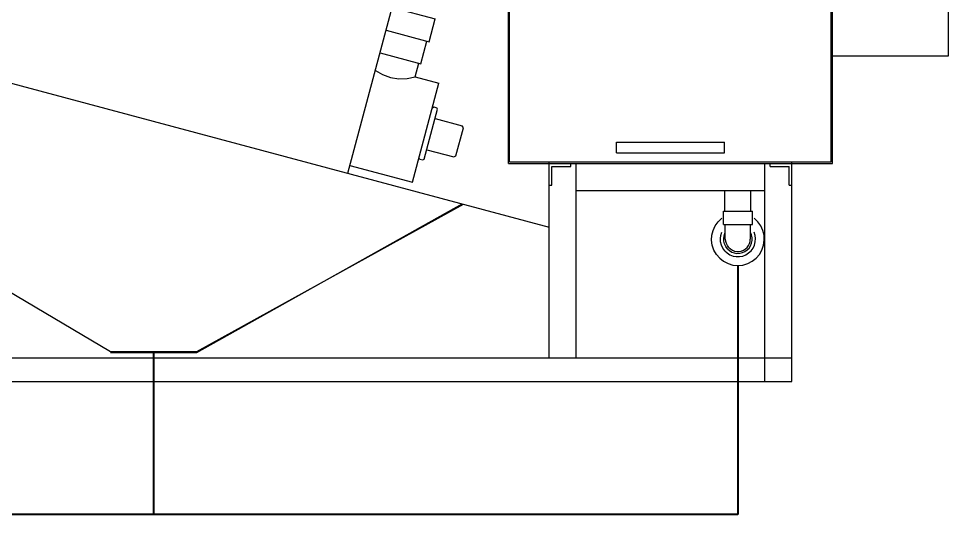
# Model space of a CAD drawing. Extents: x 151310 to 250336, y -70311 to -4848.
# Drawn here: x 223843 to 225166, y -25208 to -24503 of the extents above; entities that cross this region are included whole.
import ezdxf

# ---------------------------------------------------------------- set-up
doc = ezdxf.new("R2010")
doc.units = 0
doc.header["$LTSCALE"] = 300
doc.header["$MEASUREMENT"] = 0
doc.layers.add('1', color=7, linetype='CONTINUOUS')
doc.layers.add('К10', color=7, linetype='CONTINUOUS', lineweight=40, true_color=0x006e00)

msp = doc.modelspace()

# ---------------------------------------------------------------- linework, layer by layer
at = {"layer": '1', "ltscale": 0.1}
msp.add_line((225165.9, -24555.4), (225165.9, -24048.6), dxfattribs=at)
at = {"layer": '1'}
for p, q in [((224540.2, -24708.9), (224540.2, -24094.7)), ((224541.7, -24706.6), (224541.7, -24097)), ((224999.3, -24706.6), (224999.3, -24097)), ((225000.9, -24708.9), (225000.9, -24094.7)), ((224311.4, -24722.3), (224400.7, -24389.6)), ((224374.7, -24486.7), (224435.6, -24503.1)), ((224427.1, -24535.6), (224435.6, -24503.1)), ((224365.9, -24519.2), (224427.1, -24535.6)), ((224415.4, -24566.9), (224423.7, -24534.7)), ((224357.3, -24551.2), (224415.4, -24566.9)), ((223703.3, -24559.8), (224597.8, -24799.4)), ((225000.9, -24555.4), (225165.9, -24555.4)), ((224350.6, -24576.2), (224360.9, -24582.3)), ((224407.4, -24585.5), (224412.6, -24566.1)), ((224360.9, -24582.3), (224372.1, -24586.4)), ((224372.1, -24586.4), (224383.8, -24588.4)), ((224383.8, -24588.4), (224395.8, -24588)), ((224395.8, -24588), (224407.4, -24585.5)), ((224407.4, -24585.5), (224441.1, -24594.5)), ((224403.4, -24735.4), (224441.1, -24594.5)), ((223384.2, -24625.9), (223973.6, -24976.5)), ((224431.8, -24629.4), (224433.7, -24628.3)), ((224433.7, -24628.3), (224438.1, -24629.5)), ((224439.2, -24631.3), (224438.1, -24629.5)), ((224420.1, -24702.5), (224439.2, -24631.3)), ((224435.6, -24644.7), (224474.2, -24655)), ((224475.8, -24657.8), (224474.2, -24655)), ((224465.1, -24697.9), (224475.8, -24657.8)), ((224693.8, -24693.5), (224693.8, -24678.2)), ((224693.8, -24678.2), (224847.3, -24678.2)), ((224847.3, -24693.5), (224847.3, -24678.2)), ((224423.7, -24689.2), (224462.3, -24699.5)), ((224693.8, -24693.5), (224847.3, -24693.5)), ((224413.8, -24702.4), (224412.7, -24700.5)), ((224413.8, -24702.4), (224418.2, -24703.6)), ((224418.2, -24703.6), (224420.1, -24702.5)), ((224462.3, -24699.5), (224465.1, -24697.9)), ((224540.2, -24708.9), (225000.9, -24708.9)), ((224541.7, -24706.6), (224999.3, -24706.6)), ((224597.8, -24985.3), (224597.8, -24708.9)), ((224636.2, -24985.3), (224636.2, -24708.9)), ((224904.9, -24985.3), (224904.9, -24708.9)), ((224943.3, -25019.1), (224943.3, -24708.9)), ((224314.3, -24711.5), (224403.4, -24735.4)), ((224636.2, -24747.3), (224904.9, -24747.3)), ((224884.9, -24776.5), (224884.9, -24747.3)), ((224096.5, -24977.6), (224474.3, -24766.3)), ((224096.5, -24976.5), (224476.1, -24766.8)), ((224845.7, -24795.7), (224845.7, -24776.5)), ((224845.7, -24776.5), (224887.2, -24776.5)), ((224887.2, -24795.7), (224887.1, -24776.5)), ((224838.2, -24791.6), (224843.5, -24786.7)), ((224889.4, -24786.7), (224894.7, -24791.6)), ((224831, -24803.9), (224834, -24797.4)), ((224834, -24797.4), (224838.2, -24791.6)), ((224845.7, -24795.7), (224887.2, -24795.7)), ((224848.4, -24816.4), (224848.4, -24795.7)), ((224884.5, -24816.4), (224884.5, -24795.7)), ((224898.9, -24797.4), (224894.7, -24791.6)), ((224901.9, -24803.9), (224898.9, -24797.4)), ((224828.9, -24818), (224829.3, -24810.8)), ((224829.3, -24810.8), (224831, -24803.9)), ((224841.5, -24815.7), (224842, -24811.1)), ((224841.8, -24820.4), (224841.5, -24815.7)), ((224842, -24811.1), (224843.5, -24806.6)), ((224846.2, -24815.6), (224846.7, -24811.7)), ((224846.4, -24819.5), (224846.2, -24815.6)), ((224846.7, -24811.7), (224848, -24808)), ((224885.9, -24810.5), (224884.4, -24806.9)), ((224886.6, -24814.3), (224885.9, -24810.5)), ((224886.7, -24818.2), (224886.6, -24814.3)), ((224890.9, -24811.1), (224889.4, -24806.6)), ((224891.4, -24815.7), (224890.9, -24811.1)), ((224891.1, -24820.4), (224891.4, -24815.7)), ((224903.6, -24810.8), (224901.9, -24803.9)), ((224904, -24818), (224903.6, -24810.8)), ((224829.9, -24825.1), (224828.9, -24818)), ((224832.2, -24831.9), (224829.9, -24825.1)), ((224843, -24824.9), (224841.8, -24820.4)), ((224845, -24829.2), (224843, -24824.9)), ((224847.8, -24832.9), (224845, -24829.2)), ((224847.4, -24823.3), (224846.4, -24819.5)), ((224849.1, -24826.8), (224847.4, -24823.3)), ((224849.2, -24819.6), (224848.9, -24816.4)), ((224851.4, -24830), (224849.1, -24826.8)), ((224850, -24822.7), (224849.2, -24819.6)), ((224851.5, -24825.6), (224850, -24822.7)), ((224853.4, -24828.2), (224851.5, -24825.6)), ((224853.4, -24828.2), (224855.8, -24830.4)), ((224877.1, -24830.4), (224879.5, -24828.2)), ((224879.5, -24828.2), (224881.4, -24825.6)), ((224879.6, -24831.8), (224882.4, -24829)), ((224881.4, -24825.6), (224882.9, -24822.7)), ((224882.4, -24829), (224884.5, -24825.7)), ((224882.9, -24822.7), (224883.8, -24819.6)), ((224883.8, -24819.6), (224884.1, -24816.4)), ((224884.5, -24825.7), (224885.9, -24822.1)), ((224885.2, -24832.9), (224887.9, -24829.2)), ((224885.9, -24822.1), (224886.7, -24818.2)), ((224887.9, -24829.2), (224889.9, -24824.9)), ((224889.9, -24824.9), (224891.1, -24820.4)), ((224900.7, -24831.9), (224903, -24825.1)), ((224903, -24825.1), (224904, -24818)), ((224835.8, -24838.1), (224832.2, -24831.9)), ((224840.5, -24843.5), (224835.8, -24838.1)), ((224847.8, -24832.9), (224851.2, -24836.1)), ((224851.2, -24836.1), (224855.1, -24838.7)), ((224851.4, -24830), (224854.3, -24832.6)), ((224854.3, -24832.6), (224857.6, -24834.7)), ((224855.1, -24838.7), (224859.5, -24840.4)), ((224855.8, -24830.4), (224858.6, -24832.1)), ((224857.6, -24834.7), (224861.3, -24836)), ((224858.6, -24832.1), (224861.6, -24833.3)), ((224859.5, -24840.4), (224864.1, -24841.3)), ((224861.3, -24836), (224865.1, -24836.6)), ((224861.6, -24833.3), (224864.8, -24833.9)), ((224864.1, -24841.3), (224868.8, -24841.3)), ((224864.8, -24833.9), (224868.1, -24833.9)), ((224865.1, -24836.6), (224869.1, -24836.5)), ((224868.1, -24833.9), (224871.3, -24833.3)), ((224868.8, -24841.3), (224873.4, -24840.4)), ((224869.1, -24836.5), (224872.9, -24835.6)), ((224871.3, -24833.3), (224874.3, -24832.1)), ((224872.9, -24835.6), (224876.4, -24834.1)), ((224873.4, -24840.4), (224877.8, -24838.7)), ((224874.3, -24832.1), (224877.1, -24830.4)), ((224876.4, -24834.1), (224879.6, -24831.8)), ((224877.8, -24838.7), (224881.7, -24836.1)), ((224881.7, -24836.1), (224885.2, -24832.9)), ((224892.4, -24843.5), (224897.1, -24838.1)), ((224897.1, -24838.1), (224900.7, -24831.9)), ((224840.5, -24843.5), (224846.1, -24847.9)), ((224846.1, -24847.9), (224852.5, -24851.2)), ((224852.5, -24851.2), (224859.3, -24853.3)), ((224859.3, -24853.3), (224866.5, -24853.9)), ((224866.5, -24853.9), (224873.6, -24853.3)), ((224873.6, -24853.3), (224880.5, -24851.2)), ((224880.5, -24851.2), (224886.8, -24847.9)), ((224886.8, -24847.9), (224892.4, -24843.5)), ((224904.9, -25019.1), (224904.9, -24974.3)), ((223605.7, -24985.3), (224943.3, -24985.3)), ((223973.6, -24976.5), (224096.5, -24976.5)), ((223973.6, -24977.6), (224096.5, -24977.6)), ((223626.6, -25019.1), (224943.3, -25019.1))]:
    msp.add_line(p, q, dxfattribs=at)
at = {"layer": '1', "ltscale": 0.3}
for p, q in [((224597.7, -24708.9), (224628.4, -24708.9)), ((224912.5, -24708.9), (224943.2, -24708.9))]:
    msp.add_line(p, q, dxfattribs=at)
at = {"layer": '1', "ltscale": 0.6}
for p, q in [((224597.7, -24739.6), (224597.7, -24708.9)), ((224628.5, -24712.8), (224628.5, -24708.9)), ((224912.5, -24712.8), (224912.5, -24708.9)), ((224943.2, -24739.7), (224943.2, -24708.9)), ((224601.6, -24739.6), (224601.6, -24712.8)), ((224601.6, -24712.8), (224628.5, -24712.8)), ((224912.5, -24712.8), (224939.4, -24712.8)), ((224939.4, -24739.7), (224939.4, -24712.8)), ((224597.7, -24739.6), (224601.6, -24739.6)), ((224939.4, -24739.7), (224943.2, -24739.7))]:
    msp.add_line(p, q, dxfattribs=at)
at = {"layer": '1', "ltscale": 0.5}
for p, q in [((224597.8, -24708.9), (224597.8, -24706.6)), ((224597.8, -24708.9), (224943.3, -24708.9)), ((224943.3, -24708.9), (224943.3, -24706.6))]:
    msp.add_line(p, q, dxfattribs=at)
at = {"layer": '1', "ltscale": 0.2}
msp.add_line((224848, -24776.5), (224848, -24747.3), dxfattribs=at)
at = {"layer": 'К10', "ltscale": 0.4}
for p, q in [((224866.5, -24853.9), (224866.5, -25208.1)), ((224035, -24977.6), (224035, -25208.1)), ((224866.5, -25208.1), (223022.7, -25208.1))]:
    msp.add_line(p, q, dxfattribs=at)

doc.saveas('drawing.dxf')
